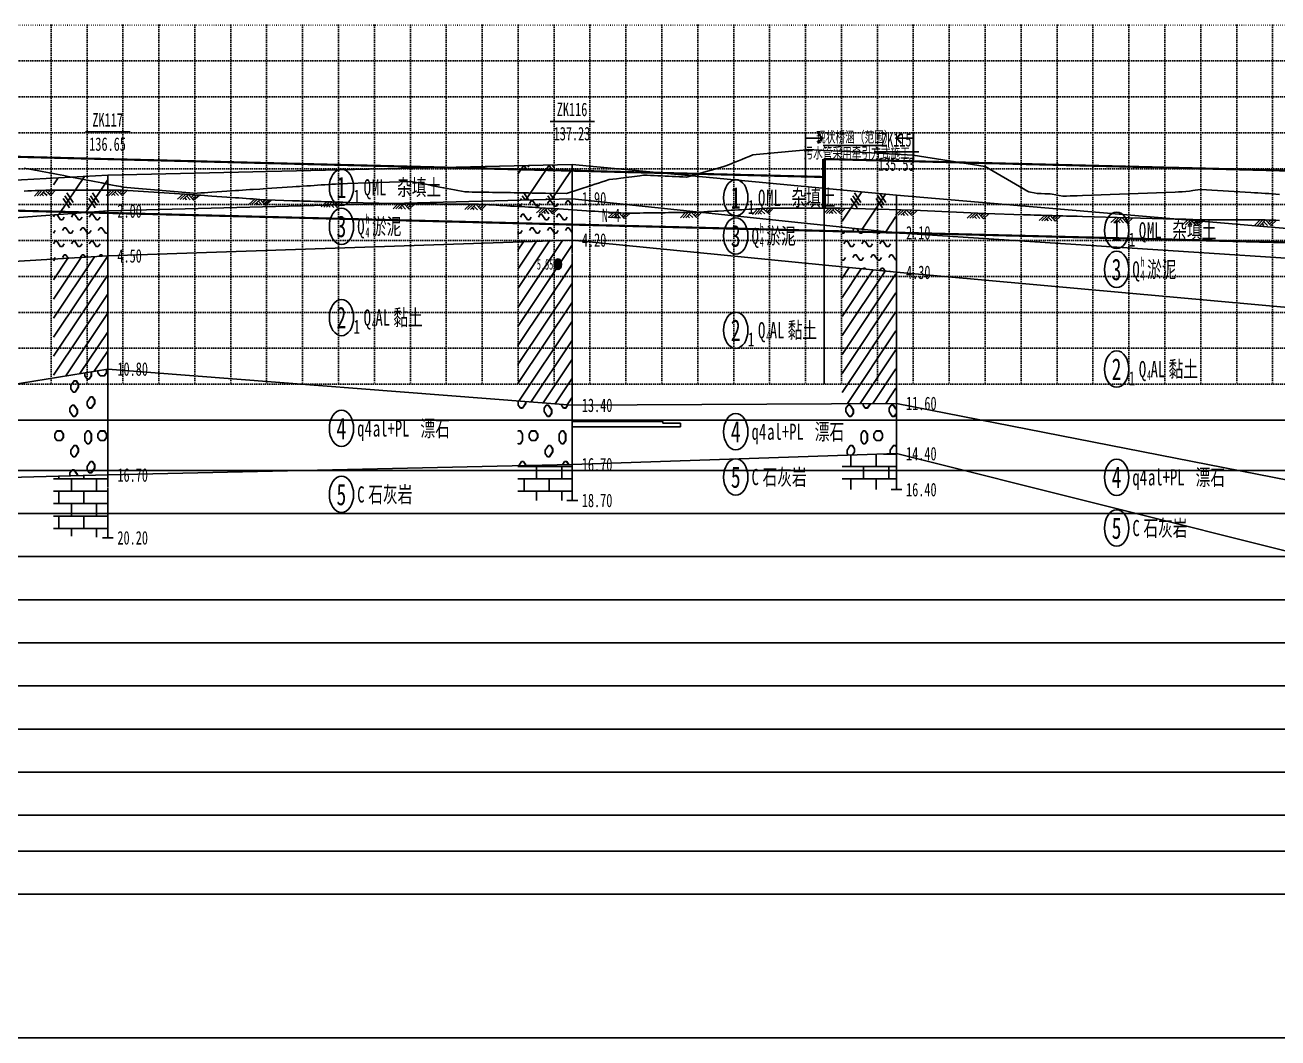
# Model space of a CAD drawing. Extents: x 529262 to 576451, y 2694391 to 2717535.
# Drawn here: x 572669 to 573017.8, y 2706953.4 to 2707235.4 of the extents above; entities that cross this region are included whole.
import ezdxf

# ---------------------------------------------------------------- set-up
doc = ezdxf.new("R2010")
doc.units = 0
doc.linetypes.add('DOT', pattern=[6.35, 0, -6.35])
doc.linetypes.add('sx', pattern=[10, 5, 0, 5, 0])
for name, color, linetype in [('GiCAD_PouMian', 7, 'Continuous'), ('GICAD_QUYANG', 7, 'Continuous'), ('GPSCOMMON', 7, 'Continuous'), ('PP-COM', 7, 'Continuous'), ('地质-原位曲线', 7, 'Continuous'), ('地质-地层符号', 3, 'Continuous'), ('地质-地层线', 7, 'Continuous'), ('地质-地面线', 7, 'Continuous'), ('地质-填充花纹', 4, 'Continuous'), ('地质-文字', 7, 'Continuous'), ('地质-标贯', 7, 'Continuous'), ('地质-钻孔', 7, 'Continuous'), ('纵断_分栏线', 5, 'Continuous'), ('纵断_地面线', 3, 'Continuous'), ('纵断_标注', 2, 'Continuous'), ('纵断_标注_节点', 2, 'Continuous'), ('纵断_设计线', 1, 'Continuous'), ('纵断_高程网格', 8, 'DOT')]:
    doc.layers.add(name, color=color, linetype=linetype)
doc.layers.add('纵断雨水井', color=7, linetype='Continuous', lineweight=60)
doc.layers.add('纵断雨水管', color=152, linetype='Continuous', lineweight=60)
doc.styles.add('JieTuHzTxt', font='smsim.shx', dxfattribs={"width": 0.7, "bigfont": 'smfs.shx'})
doc.styles.add('LZ_FONTS_FS', font='', dxfattribs={"width": 0.7})
doc.styles.add('地层编号', font='', dxfattribs={"width": 0.7, "height": 4})
doc.styles.add('层底标注', font='', dxfattribs={"width": 0.7, "height": 2.5})
doc.styles.add('岩土名称', font='', dxfattribs={"width": 0.7, "height": 3})
doc.styles.add('时代', font='', dxfattribs={"width": 0.7, "height": 3})
doc.styles.add('标贯动探', font='', dxfattribs={"width": 0.7, "height": 2.5})
doc.styles.add('钻孔标注', font='', dxfattribs={"width": 0.7, "height": 2.5})
doc.styles.get('LZ_FONTS_FS').set_extended_font_data('FangSong_GB2312')
doc.styles.get('地层编号').set_extended_font_data('FangSong_GB2312')
doc.styles.get('层底标注').set_extended_font_data('FangSong_GB2312')
doc.styles.get('岩土名称').set_extended_font_data('FangSong_GB2312')
doc.styles.get('时代').set_extended_font_data('FangSong_GB2312')
doc.styles.get('标贯动探').set_extended_font_data('FangSong_GB2312')
doc.styles.get('钻孔标注').set_extended_font_data('FangSong_GB2312')
doc.linetypes.add('bzhjcx', pattern='A,0.001,[2,XX1.shx,S=1,R=0,X=1,Y=0],-2', length=2.001)

# ---------------------------------------------------------------- blocks, each defined once
blk = doc.blocks.new('VSDesignLineBlock')
at = {"color": 0, "linetype": 'Continuous'}
for p, q in [((-1.5, 0), (-3, -1.5)), ((-0.75, 0), (-2.25, -1.5)), ((0, 0), (-1.5, -1.5)), ((0, 0), (1.5, -1.5)), ((1.5, 0), (0.75, -0.75)), ((2.25, 0), (1.12, -1.12)), ((3, 0), (1.5, -1.5)), ((-0.98, -0.98), (-0.46, -1.5)), ((-0.5, -0.5), (0.5, -1.5))]:
    blk.add_line(p, q, dxfattribs=at)
blk = doc.blocks.new('A$C08401F54')
at = {"layer": 'GiCAD_PouMian'}
h = blk.add_hatch(color=8, dxfattribs=at)
edge = h.paths.add_edge_path()
edge.add_arc((1261.08, -51.3), 1, 0, 360)
at = {"layer": 'GICAD_QUYANG', "color": 8}
blk.add_circle((1261.08, -51.3), 1, dxfattribs=at)
at = {"layer": '地质-原位曲线', "color": 8, "linetype": 'Continuous'}
for p, q in [((1265.23, -80.47), (1290.23, -80.47)), ((1290.23, -80.47), (1290.23, -80.8)), ((1290.23, -80.8), (1295.23, -80.8)), ((1295.23, -80.8), (1295.23, -81.13)), ((1295.23, -81.13), (1295.23, -81.47)), ((1295.23, -81.47), (1265.23, -81.47))]:
    blk.add_line(p, q, dxfattribs=at)
at = {"layer": '地质-地层符号', "color": 8, "linetype": 'Continuous'}
for centre in [(1200.83, -37.02), (1310.58, -38.96), (1200.83, -44.27), (1416.58, -45.01), (1310.58, -46.04), (1416.58, -52.26), (1200.83, -61.19), (1310.58, -63.54), (1416.58, -70.76), (1200.83, -81.77), (1310.58, -82.38), (1310.58, -90.79), (1416.58, -90.84), (1200.83, -94.02), (1416.58, -100.26)]:
    blk.add_ellipse(centre, major_axis=(0, 3.38), ratio=1, dxfattribs=at)
at = {"layer": '地质-地层线', "color": 8}
for p, q in [((1135.81, -41.41), (1265.08, -39.13)), ((1265.08, -39.13), (1355.32, -45.45)), ((1023.99, -46.87), (1135.81, -41.41)), ((1355.32, -45.45), (1477.08, -50.73)), ((1135.81, -49.74), (1265.08, -46.8)), ((1265.08, -46.8), (1355.32, -52.79)), ((1023.99, -54.21), (1135.81, -49.74)), ((1355.32, -52.79), (1477.08, -60.07)), ((1023.99, -82.87), (1135.81, -70.74)), ((1135.81, -70.74), (1265.08, -77.47)), ((1265.08, -77.47), (1355.32, -77.12)), ((1355.32, -77.12), (1477.08, -93.07))]:
    blk.add_line(p, q, dxfattribs=at)
at = {"layer": '地质-地层线', "color": 8, "linetype": 'bzhjcx'}
for p, q in [((1265.08, -88.47), (1355.32, -86.45)), ((1355.32, -86.45), (1477.08, -106.73)), ((1023.99, -92.21), (1135.81, -90.41)), ((1135.81, -90.41), (1265.08, -88.47))]:
    blk.add_line(p, q, dxfattribs=at)
at = {"layer": '地质-地面线', "color": 8, "linetype": 'Continuous'}
for p, q in [((1023.99, -38.87), (1135.81, -34.74)), ((1135.81, -34.74), (1265.08, -32.8)), ((1265.08, -32.8), (1355.32, -38.45)), ((1355.32, -38.45), (1477.08, -45.4))]:
    blk.add_line(p, q, dxfattribs=at)
at = {"layer": '地质-填充花纹', "color": 8, "linetype": 'Continuous'}
for p, q in [((1249.93, -34.56), (1251.48, -33)), ((1252.46, -33.77), (1251.7, -33)), ((1252.19, -39.36), (1258.66, -32.9)), ((1252.96, -33.27), (1252.68, -32.99)), ((1259.46, -33.77), (1258.59, -32.9)), ((1259.39, -39.23), (1264.93, -33.7)), ((1259.96, -33.27), (1259.58, -32.88)), ((1120.66, -36.54), (1121.95, -35.25)), ((1122.2, -42.07), (1129.29, -34.98)), ((1129.64, -41.71), (1135.66, -35.68)), ((1125.11, -40.84), (1123.35, -39.07)), ((1125.61, -40.34), (1123.85, -38.57)), ((1126.11, -39.84), (1124.35, -38.07)), ((1132.26, -40.84), (1130.49, -39.07)), ((1132.76, -40.34), (1130.99, -38.57)), ((1133.26, -39.84), (1131.49, -38.07)), ((1250.94, -39.38), (1250.63, -39.07)), ((1251.92, -39.36), (1251.13, -38.57)), ((1252.9, -39.35), (1251.63, -38.07)), ((1257.95, -39.26), (1257.77, -39.07)), ((1258.94, -39.24), (1258.27, -38.57)), ((1259.92, -39.22), (1258.77, -38.07)), ((1264.83, -39.14), (1264.77, -39.07)), ((1340.17, -43.3), (1345.63, -37.85)), ((1344.39, -40.84), (1342.62, -39.07)), ((1344.89, -40.34), (1343.12, -38.57)), ((1345.39, -39.84), (1343.62, -38.07)), ((1345.76, -44.78), (1352.28, -38.26)), ((1351.39, -40.84), (1349.62, -39.07)), ((1351.89, -40.34), (1350.12, -38.57)), ((1352.39, -39.84), (1350.71, -38.16)), ((1249.93, -40.34), (1250.13, -40.54)), ((1250.14, -40.53), (1250.64, -40.53)), ((1250.64, -40.53), (1251.14, -40.03)), ((1253.14, -40.03), (1253.64, -39.53)), ((1253.64, -39.53), (1254.14, -39.53)), ((1254.13, -39.54), (1255.13, -40.54)), ((1255.14, -40.53), (1255.64, -40.53)), ((1255.64, -40.53), (1256.14, -40.03)), ((1258.14, -40.03), (1258.64, -39.53)), ((1258.64, -39.53), (1259.14, -39.53)), ((1259.13, -39.54), (1260.13, -40.54)), ((1260.14, -40.53), (1260.64, -40.53)), ((1260.64, -40.53), (1261.14, -40.03)), ((1263.14, -40.03), (1263.64, -39.53)), ((1263.64, -39.53), (1264.14, -39.53)), ((1264.13, -39.54), (1264.93, -40.34)), ((1120.66, -42.52), (1121.05, -42.13)), ((1121.69, -42.1), (1122.64, -43.04)), ((1122.64, -43.03), (1123.14, -43.03)), ((1123.14, -43.03), (1123.64, -42.53)), ((1125.64, -42.53), (1126.14, -42.03)), ((1126.14, -42.03), (1126.64, -42.03)), ((1126.64, -42.04), (1127.64, -43.04)), ((1127.64, -43.03), (1128.14, -43.03)), ((1128.14, -43.03), (1128.64, -42.53)), ((1130.64, -42.53), (1131.14, -42.03)), ((1131.14, -42.03), (1131.64, -42.03)), ((1131.64, -42.04), (1132.64, -43.04)), ((1132.64, -43.03), (1133.14, -43.03)), ((1133.14, -43.03), (1133.64, -42.53)), ((1135.64, -42.53), (1135.66, -42.52)), ((1250.64, -42.53), (1251.14, -42.03)), ((1251.14, -42.03), (1251.64, -42.03)), ((1251.63, -42.04), (1252.63, -43.04)), ((1252.64, -43.03), (1253.14, -43.03)), ((1253.14, -43.03), (1253.64, -42.53)), ((1255.64, -42.53), (1256.14, -42.03)), ((1256.14, -42.03), (1256.64, -42.03)), ((1256.63, -42.04), (1257.63, -43.04)), ((1257.64, -43.03), (1258.14, -43.03)), ((1258.14, -43.03), (1258.64, -42.53)), ((1260.64, -42.53), (1261.14, -42.03)), ((1261.14, -42.03), (1261.64, -42.03)), ((1261.63, -42.04), (1262.63, -43.04)), ((1262.64, -43.03), (1263.14, -43.03)), ((1263.14, -43.03), (1263.64, -42.53)), ((1352.37, -45.25), (1355.17, -42.45)), ((1120.66, -45.52), (1121.14, -45.03)), ((1123.14, -45.03), (1123.64, -44.53)), ((1123.64, -44.53), (1124.14, -44.53)), ((1124.14, -44.54), (1125.14, -45.54)), ((1125.14, -45.53), (1125.64, -45.53)), ((1125.64, -45.53), (1126.14, -45.03)), ((1128.14, -45.03), (1128.64, -44.53)), ((1128.64, -44.53), (1129.14, -44.53)), ((1129.14, -44.54), (1130.14, -45.54)), ((1130.14, -45.53), (1130.64, -45.53)), ((1130.64, -45.53), (1131.14, -45.03)), ((1133.14, -45.03), (1133.64, -44.53)), ((1133.64, -44.53), (1134.14, -44.53)), ((1134.14, -44.54), (1135.14, -45.54)), ((1135.14, -45.53), (1135.64, -45.53)), ((1135.64, -45.53), (1135.66, -45.52)), ((1249.93, -45.34), (1250.13, -45.54)), ((1250.14, -45.53), (1250.64, -45.53)), ((1250.64, -45.53), (1251.14, -45.03)), ((1253.14, -45.03), (1253.64, -44.53)), ((1253.64, -44.53), (1254.14, -44.53)), ((1254.13, -44.54), (1255.13, -45.54)), ((1255.14, -45.53), (1255.64, -45.53)), ((1255.64, -45.53), (1256.14, -45.03)), ((1258.14, -45.03), (1258.64, -44.53)), ((1258.64, -44.53), (1259.14, -44.53)), ((1259.13, -44.54), (1260.13, -45.54)), ((1260.14, -45.53), (1260.64, -45.53)), ((1260.64, -45.53), (1261.14, -45.03)), ((1263.14, -45.03), (1263.64, -44.53)), ((1263.64, -44.53), (1264.14, -44.53)), ((1264.13, -44.54), (1264.93, -45.34)), ((1340.17, -45.53), (1340.64, -45.53)), ((1340.64, -45.53), (1341.14, -45.03)), ((1343.14, -45.03), (1343.55, -44.63)), ((1344.27, -44.68), (1345.13, -45.54)), ((1345.14, -45.53), (1345.64, -45.53)), ((1345.64, -45.53), (1346.14, -45.03)), ((1348.14, -45.03), (1348.22, -44.96)), ((1349.65, -45.06), (1350.13, -45.54)), ((1350.14, -45.53), (1350.64, -45.53)), ((1350.64, -45.53), (1351.03, -45.15)), ((1355.02, -45.43), (1355.13, -45.54)), ((1355.14, -45.53), (1355.17, -45.53)), ((1120.66, -47.52), (1121.14, -47.03)), ((1121.14, -47.03), (1121.64, -47.03)), ((1121.64, -47.04), (1122.64, -48.04)), ((1122.64, -48.03), (1123.14, -48.03)), ((1123.14, -48.03), (1123.64, -47.53)), ((1125.64, -47.53), (1126.14, -47.03)), ((1126.14, -47.03), (1126.64, -47.03)), ((1126.64, -47.04), (1127.64, -48.04)), ((1127.64, -48.03), (1128.14, -48.03)), ((1128.14, -48.03), (1128.64, -47.53)), ((1130.64, -47.53), (1131.14, -47.03)), ((1131.14, -47.03), (1131.64, -47.03)), ((1131.64, -47.04), (1132.64, -48.04)), ((1132.64, -48.03), (1133.14, -48.03)), ((1133.14, -48.03), (1133.64, -47.53)), ((1135.64, -47.53), (1135.66, -47.52)), ((1249.93, -59.3), (1262.37, -46.86)), ((1249.93, -55.77), (1258.75, -46.94)), ((1249.93, -52.23), (1255.13, -47.03)), ((1249.93, -48.7), (1251.52, -47.11)), ((1249.93, -62.84), (1264.93, -47.84)), ((1251.06, -47.12), (1251.14, -47.03)), ((1251.14, -47.03), (1251.64, -47.03)), ((1251.63, -47.04), (1251.7, -47.1)), ((1340.64, -47.53), (1341.14, -47.03)), ((1341.14, -47.03), (1341.64, -47.03)), ((1341.63, -47.04), (1342.63, -48.04)), ((1342.64, -48.03), (1343.14, -48.03)), ((1343.14, -48.03), (1343.64, -47.53)), ((1345.64, -47.53), (1346.14, -47.03)), ((1346.14, -47.03), (1346.64, -47.03)), ((1346.63, -47.04), (1347.63, -48.04)), ((1347.64, -48.03), (1348.14, -48.03)), ((1348.14, -48.03), (1348.64, -47.53)), ((1350.64, -47.53), (1351.14, -47.03)), ((1351.14, -47.03), (1351.64, -47.03)), ((1351.63, -47.04), (1352.63, -48.04)), ((1352.64, -48.03), (1353.14, -48.03)), ((1353.14, -48.03), (1353.64, -47.53)), ((1120.66, -64.83), (1135.66, -49.83)), ((1120.66, -61.29), (1132.06, -49.89)), ((1120.66, -57.75), (1128.38, -50.04)), ((1120.66, -54.22), (1124.7, -50.18)), ((1120.66, -50.68), (1121.01, -50.33)), ((1120.84, -50.34), (1121.14, -50.03)), ((1123.14, -50.03), (1123.64, -49.53)), ((1123.64, -49.53), (1124.14, -49.53)), ((1124.14, -49.54), (1124.77, -50.18)), ((1126.05, -50.13), (1126.14, -50.03)), ((1128.14, -50.03), (1128.64, -49.53)), ((1128.64, -49.53), (1129.14, -49.53)), ((1129.14, -49.54), (1129.58, -49.99)), ((1133.34, -49.84), (1133.64, -49.53)), ((1133.64, -49.53), (1134.14, -49.53)), ((1134.14, -49.54), (1134.39, -49.8)), ((1340.17, -50.53), (1340.64, -50.53)), ((1340.64, -50.53), (1341.14, -50.03)), ((1343.14, -50.03), (1343.64, -49.53)), ((1343.64, -49.53), (1344.14, -49.53)), ((1344.13, -49.54), (1345.13, -50.54)), ((1345.14, -50.53), (1345.64, -50.53)), ((1345.64, -50.53), (1346.14, -50.03)), ((1348.14, -50.03), (1348.64, -49.53)), ((1348.64, -49.53), (1349.14, -49.53)), ((1349.13, -49.54), (1350.13, -50.54)), ((1350.14, -50.53), (1350.64, -50.53)), ((1350.64, -50.53), (1351.14, -50.03)), ((1353.14, -50.03), (1353.64, -49.53)), ((1353.64, -49.53), (1354.14, -49.53)), ((1354.13, -49.54), (1355.13, -50.54)), ((1355.14, -50.53), (1355.17, -50.53)), ((1120.66, -68.36), (1135.66, -53.36)), ((1249.93, -66.38), (1264.93, -51.38)), ((1340.17, -53.91), (1342.17, -51.91)), ((1340.17, -57.45), (1345.48, -52.13)), ((1340.17, -60.98), (1348.8, -52.35)), ((1340.17, -64.52), (1352.12, -52.57)), ((1340.17, -68.05), (1355.17, -53.05)), ((1346.01, -52.17), (1346.14, -52.03)), ((1346.14, -52.03), (1346.64, -52.03)), ((1346.63, -52.04), (1346.81, -52.22)), ((1350.7, -52.48), (1351.14, -52.03)), ((1351.14, -52.03), (1351.64, -52.03)), ((1351.63, -52.04), (1352.17, -52.58)), ((1353.51, -52.67), (1353.64, -52.53)), ((1249.93, -69.91), (1264.93, -54.91)), ((1120.66, -71.9), (1135.66, -56.9)), ((1340.17, -71.59), (1355.17, -56.59)), ((1124.08, -72.01), (1135.66, -60.43)), ((1249.93, -73.45), (1264.93, -58.45)), ((1340.17, -75.12), (1355.17, -60.12)), ((1250.21, -76.69), (1264.93, -61.98)), ((1128.05, -71.58), (1135.66, -63.97)), ((1341.66, -77.17), (1355.17, -63.66)), ((1253.58, -76.87), (1264.93, -65.52)), ((1345.21, -77.16), (1355.17, -67.19)), ((1132.01, -71.15), (1135.66, -67.5)), ((1256.94, -77.04), (1264.93, -69.05)), ((1129.44, -72.03), (1129.44, -71.43)), ((1130.04, -72.63), (1129.44, -72.03)), ((1130.58, -72.63), (1131.18, -72.03)), ((1130.64, -72.63), (1131.24, -72.03)), ((1131.18, -72.03), (1131.18, -71.24)), ((1131.24, -72.03), (1131.24, -71.24)), ((1133.04, -71.43), (1133.04, -71.04)), ((1133.64, -72.03), (1133.04, -71.43)), ((1133.64, -72.03), (1134.84, -72.03)), ((1134.78, -72.03), (1135.38, -71.43)), ((1134.84, -72.03), (1135.44, -71.43)), ((1135.38, -70.83), (1135.34, -70.79)), ((1135.38, -71.43), (1135.38, -70.83)), ((1135.44, -70.83), (1135.4, -70.79)), ((1135.44, -71.43), (1135.44, -70.83)), ((1348.76, -77.15), (1355.17, -70.73)), ((1125.54, -73.83), (1126.44, -72.93)), ((1125.54, -74.43), (1125.54, -73.83)), ((1126.38, -72.93), (1126.98, -72.93)), ((1126.44, -72.93), (1127.04, -72.93)), ((1126.68, -75.03), (1127.58, -74.13)), ((1126.74, -75.03), (1127.64, -74.13)), ((1127.58, -73.53), (1126.98, -72.93)), ((1127.64, -73.53), (1127.04, -72.93)), ((1127.58, -74.13), (1127.58, -73.53)), ((1127.64, -74.13), (1127.64, -73.53)), ((1130.04, -72.63), (1130.64, -72.63)), ((1260.3, -77.22), (1264.93, -72.59)), ((1352.31, -77.13), (1355.17, -74.27)), ((1126.14, -75.03), (1125.54, -74.43)), ((1126.14, -75.03), (1126.74, -75.03)), ((1130.04, -76.83), (1130.94, -75.93)), ((1130.94, -75.93), (1131.54, -75.93)), ((1132.08, -76.53), (1131.48, -75.93)), ((1132.14, -76.53), (1131.54, -75.93)), ((1132.08, -77.13), (1132.08, -76.53)), ((1132.14, -77.13), (1132.14, -76.53)), ((1250.04, -76.83), (1250.19, -76.69)), ((1263.66, -77.39), (1264.93, -76.12)), ((1125.24, -78.03), (1125.84, -77.43)), ((1125.24, -78.63), (1125.24, -78.03)), ((1126.14, -79.53), (1125.24, -78.63)), ((1125.84, -77.43), (1126.44, -77.43)), ((1127.28, -78.33), (1126.38, -77.43)), ((1127.34, -78.33), (1126.44, -77.43)), ((1126.68, -79.53), (1127.28, -78.93)), ((1126.74, -79.53), (1127.34, -78.93)), ((1127.28, -78.93), (1127.28, -78.33)), ((1127.34, -78.93), (1127.34, -78.33)), ((1130.04, -77.43), (1130.04, -76.83)), ((1130.64, -78.03), (1130.04, -77.43)), ((1130.64, -77.97), (1131.24, -77.97)), ((1130.64, -78.03), (1131.24, -78.03)), ((1131.18, -78.03), (1132.08, -77.13)), ((1131.24, -78.03), (1132.14, -77.13)), ((1250.04, -77.43), (1250.04, -76.83)), ((1250.64, -78.03), (1250.04, -77.43)), ((1250.64, -77.97), (1251.24, -77.97)), ((1250.64, -78.03), (1251.24, -78.03)), ((1251.18, -78.03), (1252.08, -77.13)), ((1251.24, -78.03), (1252.14, -77.13)), ((1252.08, -77.13), (1252.08, -76.79)), ((1252.14, -77.13), (1252.14, -76.79)), ((1257.24, -78.03), (1257.84, -77.43)), ((1257.24, -78.63), (1257.24, -78.03)), ((1258.14, -79.53), (1257.24, -78.63)), ((1257.84, -77.43), (1258.44, -77.43)), ((1259.28, -78.33), (1258.38, -77.43)), ((1259.34, -78.33), (1258.44, -77.43)), ((1258.68, -79.53), (1259.28, -78.93)), ((1258.74, -79.53), (1259.34, -78.93)), ((1259.28, -78.93), (1259.28, -78.33)), ((1259.34, -78.93), (1259.34, -78.33)), ((1262.04, -77.43), (1262.04, -77.31)), ((1262.64, -78.03), (1262.04, -77.43)), ((1262.64, -77.97), (1263.24, -77.97)), ((1262.64, -78.03), (1263.24, -78.03)), ((1263.18, -78.03), (1263.82, -77.4)), ((1263.24, -78.03), (1263.88, -77.4)), ((1341.24, -78.03), (1341.84, -77.43)), ((1341.24, -78.63), (1341.24, -78.03)), ((1342.14, -79.53), (1341.24, -78.63)), ((1341.84, -77.43), (1342.44, -77.43)), ((1343.28, -78.33), (1342.38, -77.43)), ((1343.34, -78.33), (1342.44, -77.43)), ((1342.68, -79.53), (1343.28, -78.93)), ((1342.74, -79.53), (1343.34, -78.93)), ((1343.28, -78.93), (1343.28, -78.33)), ((1343.34, -78.93), (1343.34, -78.33)), ((1346.04, -77.43), (1346.04, -77.16)), ((1346.64, -78.03), (1346.04, -77.43)), ((1346.64, -77.97), (1347.24, -77.97)), ((1346.64, -78.03), (1347.24, -78.03)), ((1347.18, -78.03), (1348.07, -77.15)), ((1347.24, -78.03), (1348.13, -77.15)), ((1353.24, -78.03), (1353.84, -77.43)), ((1353.24, -78.63), (1353.24, -78.03)), ((1354.14, -79.53), (1353.24, -78.63)), ((1353.84, -77.43), (1354.44, -77.43)), ((1355.17, -78.22), (1354.38, -77.43)), ((1355.17, -78.16), (1354.44, -77.43)), ((1126.14, -79.47), (1126.74, -79.47)), ((1126.14, -79.53), (1126.74, -79.53)), ((1258.14, -79.47), (1258.74, -79.47)), ((1258.14, -79.53), (1258.74, -79.53)), ((1342.14, -79.47), (1342.74, -79.47)), ((1342.14, -79.53), (1342.74, -79.53)), ((1354.14, -79.47), (1354.74, -79.47)), ((1354.14, -79.53), (1354.74, -79.53)), ((1354.68, -79.53), (1355.17, -79.05)), ((1354.74, -79.53), (1355.17, -79.11)), ((1121.04, -82.83), (1121.64, -82.23)), ((1121.04, -83.43), (1121.04, -82.83)), ((1121.64, -84.03), (1121.04, -83.43)), ((1121.64, -82.23), (1122.84, -82.23)), ((1121.64, -82.29), (1122.84, -82.29)), ((1123.38, -82.83), (1122.78, -82.23)), ((1122.78, -84.03), (1123.38, -83.43)), ((1123.44, -82.83), (1122.84, -82.23)), ((1122.84, -84.03), (1123.44, -83.43)), ((1123.38, -83.43), (1123.38, -82.83)), ((1123.44, -83.43), (1123.44, -82.83)), ((1129.44, -82.83), (1130.04, -82.23)), ((1129.44, -84.03), (1129.44, -82.83)), ((1130.04, -82.23), (1130.64, -82.23)), ((1131.18, -82.83), (1130.58, -82.23)), ((1131.24, -82.83), (1130.64, -82.23)), ((1131.18, -84.03), (1131.18, -82.83)), ((1131.24, -84.03), (1131.24, -82.83)), ((1133.04, -82.83), (1133.64, -82.23)), ((1133.04, -83.43), (1133.04, -82.83)), ((1133.64, -84.03), (1133.04, -83.43)), ((1133.64, -82.23), (1134.84, -82.23)), ((1133.64, -82.29), (1134.84, -82.29)), ((1135.38, -82.83), (1134.78, -82.23)), ((1134.78, -84.03), (1135.38, -83.43)), ((1135.44, -82.83), (1134.84, -82.23)), ((1134.84, -84.03), (1135.44, -83.43)), ((1135.38, -83.43), (1135.38, -82.83)), ((1135.44, -83.43), (1135.44, -82.83)), ((1249.93, -82.35), (1250.04, -82.23)), ((1250.04, -82.23), (1250.64, -82.23)), ((1251.18, -82.83), (1250.58, -82.23)), ((1251.24, -82.83), (1250.64, -82.23)), ((1251.18, -84.03), (1251.18, -82.83)), ((1251.24, -84.03), (1251.24, -82.83)), ((1253.04, -82.83), (1253.64, -82.23)), ((1253.04, -83.43), (1253.04, -82.83)), ((1253.64, -84.03), (1253.04, -83.43)), ((1253.64, -82.23), (1254.84, -82.23)), ((1253.64, -82.29), (1254.84, -82.29)), ((1255.38, -82.83), (1254.78, -82.23)), ((1254.78, -84.03), (1255.38, -83.43)), ((1255.44, -82.83), (1254.84, -82.23)), ((1254.84, -84.03), (1255.44, -83.43)), ((1255.38, -83.43), (1255.38, -82.83)), ((1255.44, -83.43), (1255.44, -82.83)), ((1261.44, -82.83), (1262.04, -82.23)), ((1261.44, -84.03), (1261.44, -82.83)), ((1262.04, -82.23), (1262.64, -82.23)), ((1263.18, -82.83), (1262.58, -82.23)), ((1263.24, -82.83), (1262.64, -82.23)), ((1263.18, -84.03), (1263.18, -82.83)), ((1263.24, -84.03), (1263.24, -82.83)), ((1345.44, -82.83), (1346.04, -82.23)), ((1345.44, -84.03), (1345.44, -82.83)), ((1346.04, -82.23), (1346.64, -82.23)), ((1347.18, -82.83), (1346.58, -82.23)), ((1347.24, -82.83), (1346.64, -82.23)), ((1347.18, -84.03), (1347.18, -82.83)), ((1347.24, -84.03), (1347.24, -82.83)), ((1349.04, -82.83), (1349.64, -82.23)), ((1349.04, -83.43), (1349.04, -82.83)), ((1349.64, -84.03), (1349.04, -83.43)), ((1349.64, -82.23), (1350.84, -82.23)), ((1349.64, -82.29), (1350.84, -82.29)), ((1351.38, -82.83), (1350.78, -82.23)), ((1350.78, -84.03), (1351.38, -83.43)), ((1351.44, -82.83), (1350.84, -82.23)), ((1350.84, -84.03), (1351.44, -83.43)), ((1351.38, -83.43), (1351.38, -82.83)), ((1351.44, -83.43), (1351.44, -82.83)), ((1121.64, -84.03), (1122.84, -84.03)), ((1125.54, -85.83), (1126.44, -84.93)), ((1125.54, -86.43), (1125.54, -85.83)), ((1126.38, -84.93), (1126.98, -84.93)), ((1126.44, -84.93), (1127.04, -84.93)), ((1127.58, -85.53), (1126.98, -84.93)), ((1127.64, -85.53), (1127.04, -84.93)), ((1127.58, -86.13), (1127.58, -85.53)), ((1127.64, -86.13), (1127.64, -85.53)), ((1130.04, -84.63), (1129.44, -84.03)), ((1130.04, -84.63), (1130.64, -84.63)), ((1130.58, -84.63), (1131.18, -84.03)), ((1130.64, -84.63), (1131.24, -84.03)), ((1133.64, -84.03), (1134.84, -84.03)), ((1250.04, -84.63), (1249.93, -84.52)), ((1250.04, -84.63), (1250.64, -84.63)), ((1250.58, -84.63), (1251.18, -84.03)), ((1250.64, -84.63), (1251.24, -84.03)), ((1253.64, -84.03), (1254.84, -84.03)), ((1257.54, -85.83), (1258.44, -84.93)), ((1257.54, -86.43), (1257.54, -85.83)), ((1258.38, -84.93), (1258.98, -84.93)), ((1258.44, -84.93), (1259.04, -84.93)), ((1259.58, -85.53), (1258.98, -84.93)), ((1259.64, -85.53), (1259.04, -84.93)), ((1259.58, -86.13), (1259.58, -85.53)), ((1259.64, -86.13), (1259.64, -85.53)), ((1262.04, -84.63), (1261.44, -84.03)), ((1262.04, -84.63), (1262.64, -84.63)), ((1262.58, -84.63), (1263.18, -84.03)), ((1262.64, -84.63), (1263.24, -84.03)), ((1341.54, -85.83), (1342.44, -84.93)), ((1341.54, -86.43), (1341.54, -85.83)), ((1342.38, -84.93), (1342.98, -84.93)), ((1342.44, -84.93), (1343.04, -84.93)), ((1343.58, -85.53), (1342.98, -84.93)), ((1343.64, -85.53), (1343.04, -84.93)), ((1343.58, -86.13), (1343.58, -85.53)), ((1343.64, -86.13), (1343.64, -85.53)), ((1346.04, -84.63), (1345.44, -84.03)), ((1346.04, -84.63), (1346.64, -84.63)), ((1346.58, -84.63), (1347.18, -84.03)), ((1346.64, -84.63), (1347.24, -84.03)), ((1349.64, -84.03), (1350.84, -84.03)), ((1353.54, -85.83), (1354.44, -84.93)), ((1353.54, -86.43), (1353.54, -85.83)), ((1354.38, -84.93), (1354.98, -84.93)), ((1354.44, -84.93), (1355.04, -84.93)), ((1355.17, -85.12), (1354.98, -84.93)), ((1355.17, -85.06), (1355.04, -84.93)), ((1126.14, -87.03), (1125.54, -86.43)), ((1126.14, -87.03), (1126.74, -87.03)), ((1126.68, -87.03), (1127.58, -86.13)), ((1126.74, -87.03), (1127.64, -86.13)), ((1130.04, -88.83), (1130.94, -87.93)), ((1130.94, -87.93), (1131.54, -87.93)), ((1132.08, -88.53), (1131.48, -87.93)), ((1132.14, -88.53), (1131.54, -87.93)), ((1250.19, -88.69), (1250.94, -87.93)), ((1250.94, -87.93), (1251.54, -87.93)), ((1252.08, -88.53), (1251.48, -87.93)), ((1252.14, -88.53), (1251.54, -87.93)), ((1258.14, -87.03), (1257.54, -86.43)), ((1258.14, -87.03), (1258.74, -87.03)), ((1258.68, -87.03), (1259.58, -86.13)), ((1258.74, -87.03), (1259.64, -86.13)), ((1262.37, -88.51), (1262.94, -87.93)), ((1262.94, -87.93), (1263.54, -87.93)), ((1264.03, -88.48), (1263.48, -87.93)), ((1264.09, -88.48), (1263.54, -87.93)), ((1341.86, -86.75), (1341.54, -86.43)), ((1342.64, -88.83), (1342.64, -86.74)), ((1342.99, -86.73), (1343.58, -86.13)), ((1343.05, -86.73), (1343.64, -86.13)), ((1349.64, -88.83), (1349.64, -86.58)), ((1351.68, -86.53), (1355.17, -86.53)), ((1353.14, -86.53), (1353.14, -86.5)), ((1353.6, -86.49), (1353.54, -86.43)), ((1122.14, -91.13), (1122.14, -90.63)), ((1125.24, -90.03), (1125.84, -89.43)), ((1125.24, -90.58), (1125.24, -90.03)), ((1125.84, -89.43), (1126.44, -89.43)), ((1127.28, -90.33), (1126.38, -89.43)), ((1127.34, -90.33), (1126.44, -89.43)), ((1127.28, -90.54), (1127.28, -90.33)), ((1127.34, -90.54), (1127.34, -90.33)), ((1129.14, -91.13), (1129.14, -90.51)), ((1130.04, -89.43), (1130.04, -88.83)), ((1130.64, -90.03), (1130.04, -89.43)), ((1130.64, -89.97), (1131.24, -89.97)), ((1130.64, -90.03), (1131.24, -90.03)), ((1131.18, -90.03), (1132.08, -89.13)), ((1131.24, -90.03), (1132.14, -89.13)), ((1132.08, -89.13), (1132.08, -88.53)), ((1132.14, -89.13), (1132.14, -88.53)), ((1249.93, -88.83), (1264.93, -88.83)), ((1251.64, -88.83), (1251.64, -88.67)), ((1252.08, -88.66), (1252.08, -88.53)), ((1252.14, -88.66), (1252.14, -88.53)), ((1255.14, -91.13), (1255.14, -88.83)), ((1258.64, -88.83), (1258.64, -88.56)), ((1262.14, -91.13), (1262.14, -88.83)), ((1340.17, -88.83), (1355.17, -88.83)), ((1346.14, -91.13), (1346.14, -88.83)), ((1353.14, -91.13), (1353.14, -88.83)), ((1120.66, -91.13), (1135.66, -91.13)), ((1125.64, -93.43), (1125.64, -91.13)), ((1132.64, -93.43), (1132.64, -91.13)), ((1249.93, -91.13), (1264.93, -91.13)), ((1251.64, -93.43), (1251.64, -91.13)), ((1258.64, -93.43), (1258.64, -91.13)), ((1340.17, -91.13), (1355.17, -91.13)), ((1342.64, -93.12), (1342.64, -91.13)), ((1349.64, -93.12), (1349.64, -91.13)), ((1120.66, -93.43), (1135.66, -93.43)), ((1122.14, -95.73), (1122.14, -93.43)), ((1129.14, -95.73), (1129.14, -93.43)), ((1249.93, -93.43), (1264.93, -93.43)), ((1255.14, -95.13), (1255.14, -93.43)), ((1262.14, -95.13), (1262.14, -93.43)), ((1120.66, -95.73), (1135.66, -95.73)), ((1125.64, -98.03), (1125.64, -95.73)), ((1132.64, -98.03), (1132.64, -95.73)), ((1120.66, -98.03), (1135.66, -98.03)), ((1122.14, -100.33), (1122.14, -98.03)), ((1129.14, -100.33), (1129.14, -98.03)), ((1120.66, -100.33), (1135.66, -100.33)), ((1125.64, -101.78), (1125.64, -100.33)), ((1132.64, -101.98), (1132.64, -100.33))]:
    blk.add_line(p, q, dxfattribs=at)
at = {"layer": '地质-钻孔', "color": 8, "linetype": 'Continuous'}
for p, q in [((1258.89, -24.8), (1271.27, -24.8)), ((1129.62, -26.74), (1142, -26.74)), ((1349.13, -30.45), (1361.51, -30.45)), ((1263.58, -95.13), (1266.58, -95.13)), ((1353.82, -93.12), (1356.82, -93.12)), ((1134.31, -102.07), (1137.31, -102.07))]:
    blk.add_line(p, q, dxfattribs=at)
at = {"layer": '地质-钻孔', "color": 8, "linetype": 'sx'}
for p, q in [((1135.81, -34.74), (1135.81, -102.07)), ((1265.08, -32.8), (1265.08, -95.13)), ((1355.32, -38.45), (1355.32, -93.12))]:
    blk.add_line(p, q, dxfattribs=at)
at = {"layer": 'GICAD_QUYANG', "color": 8, "linetype": 'Continuous', "style": 'LZ_FONTS_FS', "width": 0.7}
blk.add_text('5.55', height=2, dxfattribs=at).set_placement((1255.2, -52.3))
at = {"layer": '地质-地层符号', "color": 8, "linetype": 'Continuous'}
for s, height, style, p in [('1', 4, '地层编号', (1199.44, -39.02)), ('Q', 3, '时代', (1207.01, -38.52)), ('ML', 3, '时代', (1209.29, -38.52)), ('杂填土', 3, '岩土名称', (1216.31, -38.52)), ('1', 4, '地层编号', (1309.2, -40.96)), ('杂填土', 3, '岩土名称', (1326.07, -40.46)), ('1', 2.6, '地层编号', (1204.21, -40.02)), ('1', 2.6, '地层编号', (1313.97, -41.96)), ('Q', 3, '时代', (1316.77, -40.46)), ('ML', 3, '时代', (1319.04, -40.46)), ('3', 4, '地层编号', (1199.44, -46.27)), ('Q', 3, '时代', (1205.21, -45.77)), ('淤泥', 3, '岩土名称', (1209.32, -45.77)), ('3', 4, '地层编号', (1309.2, -48.04)), ('淤泥', 3, '岩土名称', (1319.08, -47.54)), ('1', 4, '地层编号', (1415.2, -47.01)), ('Q', 3, '时代', (1422.77, -46.51)), ('ML', 3, '时代', (1425.04, -46.51)), ('杂填土', 3, '岩土名称', (1432.07, -46.51)), ('Q', 3, '时代', (1314.97, -47.54)), ('1', 2.6, '地层编号', (1419.97, -48.01)), ('3', 4, '地层编号', (1415.2, -54.26)), ('Q', 3, '时代', (1420.97, -53.76)), ('淤泥', 3, '岩土名称', (1425.08, -53.76)), ('2', 4, '地层编号', (1199.44, -63.19)), ('Q', 3, '时代', (1207.01, -62.69)), ('AL', 3, '时代', (1210.28, -62.69)), ('黏土', 3, '岩土名称', (1215.27, -62.69)), ('1', 2.6, '地层编号', (1204.21, -64.19)), ('2', 4, '地层编号', (1309.2, -65.54)), ('Q', 3, '时代', (1316.77, -65.04)), ('AL', 3, '时代', (1320.04, -65.04)), ('黏土', 3, '岩土名称', (1325.03, -65.04)), ('1', 2.6, '地层编号', (1313.97, -66.54)), ('2', 4, '地层编号', (1415.2, -72.76)), ('Q', 3, '时代', (1422.77, -72.26)), ('AL', 3, '时代', (1426.04, -72.26)), ('黏土', 3, '岩土名称', (1431.03, -72.26)), ('1', 2.6, '地层编号', (1419.97, -73.76)), ('4', 4, '地层编号', (1199.44, -83.77)), ('q4', 3, '时代', (1205.21, -83.27)), ('al+PL', 3, '时代', (1209.56, -83.27)), ('漂石', 3, '岩土名称', (1222.82, -83.27)), ('4', 4, '地层编号', (1309.2, -84.38)), ('q4', 3, '时代', (1314.97, -83.88)), ('al+PL', 3, '时代', (1319.32, -83.88)), ('漂石', 3, '岩土名称', (1332.57, -83.88)), ('5', 4, '地层编号', (1309.2, -92.79)), ('C', 3, '时代', (1314.97, -92.29)), ('石灰岩', 3, '岩土名称', (1318.04, -92.29)), ('4', 4, '地层编号', (1415.2, -92.84)), ('q4', 3, '时代', (1420.97, -92.34)), ('al+PL', 3, '时代', (1425.32, -92.34)), ('漂石', 3, '岩土名称', (1438.57, -92.34)), ('5', 4, '地层编号', (1199.44, -96.02)), ('C', 3, '时代', (1205.21, -95.52)), ('石灰岩', 3, '岩土名称', (1208.29, -95.52)), ('5', 4, '地层编号', (1415.2, -102.26)), ('C', 3, '时代', (1420.97, -101.76)), ('石灰岩', 3, '岩土名称', (1424.04, -101.76))]:
    blk.add_text(s, height=height, dxfattribs=dict(at, style=style)).set_placement(p)
at = {"layer": '地质-地层符号', "color": 8, "linetype": 'Continuous', "style": '时代', "width": 0.8}
for s, p in [('h', (1207.49, -43.77)), ('h', (1317.24, -45.54)), ('4', (1207.49, -46.27)), ('4', (1317.24, -48.04)), ('h', (1423.24, -51.76)), ('4', (1423.24, -54.26)), ('4', (1209.29, -63.19)), ('4', (1319.04, -65.54)), ('4', (1425.04, -72.76))]:
    blk.add_text(s, height=1.8, dxfattribs=at).set_placement(p)
at = {"layer": '地质-文字', "color": 8, "linetype": 'Continuous', "style": '层底标注'}
for s, p in [('1.90', (1267.73, -40.38)), ('2.00', (1138.46, -42.66)), ('4.20', (1267.73, -48.05)), ('2.10', (1357.97, -46.7)), ('4.50', (1138.46, -50.99)), ('4.30', (1357.97, -54.04)), ('10.80', (1138.46, -71.99)), ('13.40', (1267.73, -78.72)), ('11.60', (1357.97, -78.37)), ('14.40', (1357.97, -87.7)), ('16.70', (1267.73, -89.72)), ('16.70', (1138.46, -91.66)), ('16.40', (1357.97, -94.37)), ('18.70', (1267.73, -96.38)), ('20.20', (1138.46, -103.32))]:
    blk.add_text(s, height=2.5, dxfattribs=at).set_placement(p)
at = {"layer": '地质-标贯', "color": 8, "linetype": 'Continuous', "style": '标贯动探'}
blk.add_text('N=4', height=2.5, dxfattribs=at).set_placement((1273.28, -43.47))
at = {"layer": '地质-钻孔', "color": 8, "linetype": 'Continuous', "style": '钻孔标注'}
for s, p in [('ZK117', (1131.49, -25.74)), ('ZK116', (1260.75, -23.8)), ('136.65', (1130.62, -30.24)), ('137.23', (1259.89, -28.3)), ('ZK115', (1351, -29.45)), ('135.53', (1350.13, -33.95))]:
    blk.add_text(s, height=2.5, dxfattribs=at).set_placement(p)

msp = doc.modelspace()

# ---------------------------------------------------------------- linework, layer by layer
msp.add_point((572891.48, 2707198.056))
at = {"layer": 'GPSCOMMON', "const_width": 0.5}
for points in [[(572886.269, 2707193.187), (572886.269, 2707205.361)], [(572886.269, 2707203.88), (572890.901, 2707203.88), (572889.605, 2707205.361)], [(572886.269, 2707203.88), (572890.901, 2707203.88), (572889.605, 2707202.399)], [(572916.269, 2707203.88), (572911.637, 2707203.88), (572912.934, 2707205.361)], [(572916.269, 2707203.88), (572911.637, 2707203.88), (572912.934, 2707202.399)], [(572916.269, 2707197.79), (572916.269, 2707205.361)]]:
    msp.add_lwpolyline(points, dxfattribs=at)
at = {"layer": 'PP-COM'}
msp.add_line((571451.269, 2706953.361), (576451.269, 2706953.361), dxfattribs=at)
at = {"layer": '纵断_分栏线'}
for p, q in [((571556.269, 2707125.361), (573725.219, 2707125.361)), ((571556.269, 2707111.361), (573725.219, 2707111.361)), ((571556.269, 2707099.361), (573725.219, 2707099.361)), ((571556.269, 2707087.361), (573725.219, 2707087.361)), ((571556.269, 2707075.361), (573725.219, 2707075.361)), ((571556.269, 2707063.361), (573725.219, 2707063.361)), ((571556.269, 2707051.361), (573725.219, 2707051.361)), ((571556.269, 2707039.361), (573725.219, 2707039.361)), ((571556.269, 2707027.361), (573725.219, 2707027.361)), ((571556.269, 2707015.361), (573725.219, 2707015.361)), ((571556.269, 2707005.361), (573725.219, 2707005.361)), ((571556.269, 2706993.361), (573725.219, 2706993.361))]:
    msp.add_line(p, q, dxfattribs=at)
at = {"layer": '纵断_地面线'}
msp.add_lwpolyline([(572668.82, 2707195.491), (572669.82, 2707195.306), (572670.82, 2707195.126), (572671.82, 2707194.941), (572672.82, 2707194.761), (572673.82, 2707194.576), (572674.82, 2707194.396), (572675.82, 2707194.211), (572676.269, 2707194.131), (572676.82, 2707194.026), (572677.82, 2707193.831), (572678.82, 2707193.636), (572679.82, 2707193.441), (572681.398, 2707193.136), (572682.397, 2707192.941), (572683.397, 2707192.746), (572684.397, 2707192.556), (572685.397, 2707192.361), (572686.397, 2707192.166), (572687.397, 2707191.971), (572688.397, 2707191.776), (572689.397, 2707191.586), (572690.397, 2707191.391), (572691.397, 2707191.196), (572692.397, 2707191.001), (572693.397, 2707190.806), (572694.397, 2707190.616), (572695.662, 2707190.371), (572696.269, 2707190.251), (572714.933, 2707188.616), (572715.933, 2707188.531), (572716.269, 2707188.501), (572716.933, 2707188.546), (572717.933, 2707188.611), (572718.933, 2707188.681), (572719.933, 2707188.746), (572721.004, 2707188.821), (572726.562, 2707189.191), (572727.562, 2707189.261), (572728.562, 2707189.326), (572729.562, 2707189.396), (572730.562, 2707189.461), (572731.562, 2707189.531), (572732.562, 2707189.596), (572734.348, 2707189.716), (572736.269, 2707189.846), (572743.46, 2707190.316), (572744.46, 2707190.381), (572745.46, 2707190.446), (572746.46, 2707190.511), (572747.46, 2707190.576), (572748.46, 2707190.641), (572749.46, 2707190.706), (572750.46, 2707190.771), (572751.46, 2707190.836), (572752.46, 2707190.901), (572753.46, 2707190.966), (572754.46, 2707191.031), (572755.46, 2707191.096), (572756.269, 2707191.146), (572756.46, 2707191.151), (572757.46, 2707191.186), (572758.751, 2707191.231), (572776.269, 2707191.841), (572778.513, 2707191.411), (572779.513, 2707191.216), (572780.513, 2707191.026), (572781.513, 2707190.831), (572782.513, 2707190.641), (572783.513, 2707190.451), (572784.513, 2707190.256), (572785.513, 2707190.066), (572786.513, 2707189.871), (572787.513, 2707189.681), (572788.513, 2707189.486), (572789.513, 2707189.296), (572790.513, 2707189.101), (572791.513, 2707188.911), (572792.513, 2707188.894), (572793.513, 2707188.877), (572795.193, 2707188.849), (572797.147, 2707188.816), (572798.147, 2707188.799), (572799.147, 2707188.782), (572800.147, 2707188.765), (572801.147, 2707188.749), (572802.147, 2707188.732), (572803.147, 2707188.715), (572804.147, 2707188.698), (572805.147, 2707188.681), (572806.147, 2707188.664), (572807.147, 2707188.648), (572808.147, 2707188.631), (572809.147, 2707188.614), (572810.147, 2707188.597), (572811.147, 2707188.58), (572812.147, 2707188.563), (572813.915, 2707188.534), (572819.715, 2707188.436), (572826.631, 2707190.696), (572827.631, 2707191.021), (572828.631, 2707191.346), (572829.631, 2707191.676), (572830.631, 2707192.001), (572831.631, 2707192.326), (572832.631, 2707192.452), (572833.631, 2707192.578), (572834.833, 2707192.729), (572840.152, 2707193.399), (572841.152, 2707193.525), (572841.6, 2707193.581), (572842.152, 2707193.556), (572843.152, 2707193.506), (572844.152, 2707193.456), (572845.152, 2707193.406), (572846.152, 2707193.361), (572847.152, 2707193.311), (572848.152, 2707193.261), (572849.152, 2707193.211), (572850.152, 2707193.166), (572851.152, 2707193.116), (572852.152, 2707193.066), (572853.152, 2707193.016), (572854.152, 2707193.3), (572855.152, 2707193.584), (572856.505, 2707193.968), (572857.989, 2707194.389), (572858.989, 2707194.673), (572859.989, 2707194.957), (572860.989, 2707195.24), (572861.989, 2707195.524), (572863.561, 2707195.97), (572864.126, 2707196.131), (572865.563, 2707196.726), (572866.563, 2707197.141), (572867.563, 2707197.556), (572868.563, 2707197.971), (572869.563, 2707198.386), (572870.563, 2707198.801), (572871.563, 2707199.216), (572872.563, 2707199.31), (572873.563, 2707199.403), (572874.563, 2707199.497), (572875.563, 2707199.591), (572876.563, 2707199.684), (572877.563, 2707199.778), (572878.563, 2707199.872), (572879.563, 2707199.965), (572880.563, 2707200.059), (572881.563, 2707200.153), (572882.563, 2707200.246), (572883.563, 2707200.34), (572884.563, 2707200.434), (572886.56, 2707200.621), (572887.147, 2707200.676), (572891.48, 2707200.481), (572896.269, 2707200.261), (572916.269, 2707199.136), (572936.269, 2707195.991), (572946.895, 2707189.795), (572947.895, 2707189.212), (572948.463, 2707188.881), (572948.895, 2707188.807), (572949.895, 2707188.636), (572950.771, 2707188.486), (572950.895, 2707188.481), (572951.895, 2707188.44), (572952.895, 2707188.399), (572953.895, 2707188.358), (572954.314, 2707188.341), (572954.895, 2707188.242), (572955.895, 2707188.071), (572956.895, 2707187.9), (572957.895, 2707187.729), (572958.059, 2707187.701), (572958.895, 2707187.732), (572959.895, 2707187.769), (572960.895, 2707187.806), (572961.895, 2707187.843), (572963.312, 2707187.896), (572963.365, 2707187.898), (572989.107, 2707188.868), (572990.107, 2707188.906), (572991.107, 2707188.943), (572992.107, 2707188.981), (572993.107, 2707189.126), (572994.107, 2707189.271), (572996.078, 2707189.556), (572996.269, 2707189.581), (573010.185, 2707188.741), (573011.185, 2707188.681), (573012.185, 2707188.621), (573013.185, 2707188.561), (573014.185, 2707188.501), (573015.185, 2707188.441), (573016.185, 2707188.381), (573016.269, 2707188.376), (573017.185, 2707188.301), (573018.185, 2707188.221)], dxfattribs=at)
at = {"layer": '纵断_标注'}
msp.add_line((572891.48, 2707184.408), (572891.48, 2707135.361), dxfattribs=at)
at = {"layer": '纵断_标注', "linetype": 'Continuous'}
msp.add_lwpolyline([(572891.154, 2707201.782), (572908.87, 2707201.782)], dxfattribs=at)
at = {"layer": '纵断_标注_节点'}
msp.add_point((572891.48, 2707184.408), dxfattribs=at)
at = {"layer": '纵断_设计线'}
msp.add_lwpolyline([(572668.82, 2707189.157), (572669.82, 2707189.194), (572670.82, 2707189.232), (572671.82, 2707189.269), (572672.82, 2707189.307), (572673.82, 2707189.344), (572674.82, 2707189.382), (572675.82, 2707189.419), (572676.269, 2707189.436), (572676.82, 2707189.434), (572677.82, 2707189.43), (572678.82, 2707189.427), (572679.82, 2707189.423), (572681.398, 2707189.418), (572682.398, 2707189.414), (572683.398, 2707189.411), (572684.398, 2707189.407), (572685.398, 2707189.404), (572686.398, 2707189.4), (572687.398, 2707189.397), (572688.398, 2707189.393), (572689.398, 2707189.39), (572690.398, 2707189.386), (572691.398, 2707189.383), (572692.398, 2707189.379), (572693.398, 2707189.376), (572694.398, 2707189.372), (572695.662, 2707189.368), (572696.269, 2707189.366), (572714.933, 2707188.162), (572715.933, 2707188.098), (572716.269, 2707188.076), (572716.933, 2707188.03), (572717.933, 2707187.96), (572718.933, 2707187.89), (572719.933, 2707187.82), (572721.004, 2707187.746), (572726.562, 2707187.358), (572727.562, 2707187.288), (572728.562, 2707187.218), (572729.562, 2707187.149), (572730.562, 2707187.079), (572731.562, 2707187.009), (572732.562, 2707186.939), (572734.349, 2707186.815), (572736.269, 2707186.681), (572743.46, 2707186.458), (572744.46, 2707186.427), (572745.46, 2707186.396), (572746.46, 2707186.365), (572747.46, 2707186.334), (572748.46, 2707186.303), (572749.46, 2707186.272), (572750.46, 2707186.241), (572751.46, 2707186.21), (572752.46, 2707186.179), (572753.46, 2707186.148), (572754.46, 2707186.117), (572755.46, 2707186.086), (572756.269, 2707186.061), (572756.46, 2707186.056), (572757.46, 2707186.033), (572758.751, 2707186.003), (572776.269, 2707185.596), (572778.514, 2707185.579), (572779.514, 2707185.572), (572780.514, 2707185.564), (572781.514, 2707185.557), (572782.514, 2707185.549), (572783.514, 2707185.542), (572784.514, 2707185.534), (572785.514, 2707185.527), (572786.514, 2707185.519), (572787.514, 2707185.512), (572788.514, 2707185.504), (572789.514, 2707185.497), (572790.514, 2707185.489), (572791.514, 2707185.482), (572792.514, 2707185.474), (572793.514, 2707185.467), (572795.193, 2707185.454), (572796.269, 2707185.446), (572797.147, 2707185.394), (572798.147, 2707185.334), (572799.147, 2707185.275), (572800.147, 2707185.215), (572801.147, 2707185.156), (572802.147, 2707185.096), (572803.147, 2707185.037), (572804.147, 2707184.977), (572805.147, 2707184.918), (572806.147, 2707184.858), (572807.147, 2707184.799), (572808.147, 2707184.739), (572809.147, 2707184.68), (572810.147, 2707184.62), (572811.147, 2707184.561), (572812.147, 2707184.501), (572813.915, 2707184.396), (572816.269, 2707184.256), (572826.631, 2707183.585), (572827.631, 2707183.52), (572828.631, 2707183.455), (572829.631, 2707183.391), (572830.631, 2707183.326), (572831.631, 2707183.261), (572832.631, 2707183.196), (572833.631, 2707183.132), (572834.833, 2707183.054), (572836.269, 2707182.961), (572840.152, 2707183.02), (572841.152, 2707183.035), (572842.152, 2707183.051), (572843.152, 2707183.066), (572844.152, 2707183.081), (572845.152, 2707183.096), (572846.152, 2707183.112), (572847.152, 2707183.127), (572848.152, 2707183.142), (572849.152, 2707183.157), (572850.152, 2707183.173), (572851.152, 2707183.188), (572852.152, 2707183.203), (572853.152, 2707183.218), (572854.152, 2707183.234), (572855.152, 2707183.249), (572856.269, 2707183.266), (572856.505, 2707183.279), (572857.989, 2707183.362), (572858.989, 2707183.418), (572859.989, 2707183.473), (572860.989, 2707183.529), (572861.989, 2707183.585), (572863.561, 2707183.672), (572865.563, 2707183.784), (572866.563, 2707183.84), (572867.563, 2707183.896), (572868.563, 2707183.951), (572869.563, 2707184.007), (572870.563, 2707184.063), (572871.563, 2707184.119), (572872.563, 2707184.174), (572873.563, 2707184.23), (572874.563, 2707184.286), (572875.563, 2707184.342), (572876.269, 2707184.381), (572876.563, 2707184.381), (572877.563, 2707184.383), (572878.563, 2707184.385), (572879.563, 2707184.387), (572880.563, 2707184.388), (572881.563, 2707184.39), (572882.563, 2707184.392), (572883.563, 2707184.394), (572884.563, 2707184.395), (572886.56, 2707184.399), (572891.48, 2707184.408), (572896.269, 2707184.416), (572916.269, 2707183.801), (572936.269, 2707182.906), (572946.895, 2707182.563), (572947.895, 2707182.531), (572948.895, 2707182.499), (572949.895, 2707182.466), (572950.895, 2707182.434), (572951.895, 2707182.402), (572952.895, 2707182.37), (572953.895, 2707182.337), (572954.895, 2707182.305), (572955.895, 2707182.273), (572956.269, 2707182.261), (572956.895, 2707182.244), (572957.895, 2707182.217), (572958.895, 2707182.191), (572959.895, 2707182.164), (572960.895, 2707182.137), (572961.895, 2707182.11), (572963.365, 2707182.071), (572976.269, 2707181.726), (572989.107, 2707181.363), (572990.107, 2707181.335), (572991.107, 2707181.307), (572992.107, 2707181.278), (572993.107, 2707181.25), (572994.107, 2707181.222), (572996.079, 2707181.166), (572996.269, 2707181.161), (573010.185, 2707181.105), (573011.185, 2707181.101), (573012.185, 2707181.097), (573013.185, 2707181.093), (573014.185, 2707181.089), (573015.185, 2707181.085), (573016.185, 2707181.081), (573016.269, 2707181.081), (573017.185, 2707181.029), (573018.185, 2707180.973)], dxfattribs=at)
at = {"layer": '纵断_高程网格', "ltscale": 0.0787}
for p, q in [((571556.269, 2707235.361), (573725.219, 2707235.361)), ((572676.269, 2707235.361), (572676.269, 2707135.361)), ((572686.269, 2707235.361), (572686.269, 2707135.361)), ((572696.269, 2707235.361), (572696.269, 2707135.361)), ((572706.269, 2707235.361), (572706.269, 2707135.361)), ((572716.269, 2707235.361), (572716.269, 2707135.361)), ((572726.269, 2707235.361), (572726.269, 2707135.361)), ((572736.269, 2707235.361), (572736.269, 2707135.361)), ((572746.269, 2707235.361), (572746.269, 2707135.361)), ((572756.269, 2707235.361), (572756.269, 2707135.361)), ((572766.269, 2707235.361), (572766.269, 2707135.361)), ((572776.269, 2707235.361), (572776.269, 2707135.361)), ((572786.269, 2707235.361), (572786.269, 2707135.361)), ((572796.269, 2707235.361), (572796.269, 2707135.361)), ((572806.269, 2707235.361), (572806.269, 2707135.361)), ((572816.269, 2707235.361), (572816.269, 2707135.361)), ((572826.269, 2707235.361), (572826.269, 2707135.361)), ((572836.269, 2707235.361), (572836.269, 2707135.361)), ((572846.269, 2707235.361), (572846.269, 2707135.361)), ((572856.269, 2707235.361), (572856.269, 2707135.361)), ((572866.269, 2707235.361), (572866.269, 2707135.361)), ((572876.269, 2707235.361), (572876.269, 2707135.361)), ((572886.269, 2707235.361), (572886.269, 2707135.361)), ((572896.269, 2707235.361), (572896.269, 2707135.361)), ((572906.269, 2707235.361), (572906.269, 2707135.361)), ((572916.269, 2707235.361), (572916.269, 2707135.361)), ((572926.269, 2707235.361), (572926.269, 2707135.361)), ((572936.269, 2707235.361), (572936.269, 2707135.361)), ((572946.269, 2707235.361), (572946.269, 2707135.361)), ((572956.269, 2707235.361), (572956.269, 2707135.361)), ((572966.269, 2707235.361), (572966.269, 2707135.361)), ((572976.269, 2707235.361), (572976.269, 2707135.361)), ((572986.269, 2707235.361), (572986.269, 2707135.361)), ((572996.269, 2707235.361), (572996.269, 2707135.361)), ((573006.269, 2707235.361), (573006.269, 2707135.361)), ((573016.269, 2707235.361), (573016.269, 2707135.361)), ((571556.269, 2707225.361), (573725.219, 2707225.361)), ((571556.269, 2707215.361), (573725.219, 2707215.361)), ((571556.269, 2707205.361), (573725.219, 2707205.361)), ((571556.269, 2707195.361), (573725.219, 2707195.361)), ((571556.269, 2707185.361), (573725.219, 2707185.361)), ((571556.269, 2707175.361), (573725.219, 2707175.361)), ((571556.269, 2707165.361), (573725.219, 2707165.361)), ((571556.269, 2707155.361), (573725.219, 2707155.361)), ((571556.269, 2707145.361), (573725.219, 2707145.361)), ((571556.269, 2707135.361), (573725.219, 2707135.361))]:
    msp.add_line(p, q, dxfattribs=at)
at = {"layer": '纵断雨水井'}
for points in [[(572891.48, 2707184.408), (572891.48, 2707198.056)], [(572891.48, 2707184.408), (572891.48, 2707193.057)]]:
    msp.add_lwpolyline(points, dxfattribs=at)
at = {"layer": '纵断雨水管', "const_width": 0.6}
for points in [[(572515.567, 2707202.455), (572886.269, 2707193.187)], [(572916.263, 2707197.436), (573106.269, 2707192.686)], [(572515.567, 2707187.455), (572886.269, 2707178.187)], [(572916.269, 2707177.436), (573106.269, 2707172.686)]]:
    msp.add_lwpolyline(points, dxfattribs=at)
at = {"layer": '纵断雨水管', "color": 8, "const_width": 0.6}
for points in [[(572891.48, 2707198.056), (572916.269, 2707197.436)], [(572886.269, 2707193.187), (572891.48, 2707193.057)], [(572886.269, 2707178.187), (572891.48, 2707178.057)], [(572891.48, 2707178.056), (572916.269, 2707177.436)]]:
    msp.add_lwpolyline(points, dxfattribs=at)

# ---------------------------------------------------------------- block references
at = {"layer": 'GPSCOMMON', "yscale": 1.5}
msp.add_blockref('A$C08401F54', (571556.269, 2707245.711), dxfattribs=at)
at = {"layer": '纵断_标注'}
for p, rotation in [((572674.584, 2707189.373), 2.147585434376429), ((572694.583, 2707189.372), 359.7994655802557), ((572714.545, 2707188.187), 356.3095343091464), ((572734.497, 2707186.805), 356.0100814087546), ((572754.484, 2707186.116), 358.2243994753752), ((572774.478, 2707185.638), 358.6681130803435), ((572794.477, 2707185.459), 359.5702897092087), ((572814.445, 2707184.364), 356.5949156126901), ((572834.404, 2707183.082), 356.2952699338531), ((572854.398, 2707183.237), 0.8736929220861198), ((572874.369, 2707184.275), 3.190936557718824), ((572894.366, 2707184.413), 0.1002675153072348), ((572914.358, 2707183.86), 358.2387097760766), ((572934.339, 2707182.992), 357.4377233273553), ((572954.327, 2707182.324), 358.1528513067371), ((572974.32, 2707181.778), 358.4677033144258), ((572994.312, 2707181.216), 358.3818246022904), ((573014.311, 2707181.089), 359.7708181200672)]:
    msp.add_blockref('VSDesignLineBlock', p, dxfattribs=dict(at, rotation=rotation))

# ---------------------------------------------------------------- texts
at = {"layer": '纵断_标注', "linetype": 'Continuous', "char_height": 3.5, "attachment_point": 5, "line_spacing_factor": 0.685714, "style": 'JieTuHzTxt'}
for s, insert in [('现状桥涵（范围）', (572899.989, 2707204.032)), ('污水管采用牵引方式施工', (572900.48, 2707199.615))]:
    msp.add_mtext(s, dxfattribs=dict(at, insert=insert))

doc.saveas('drawing.dxf')
